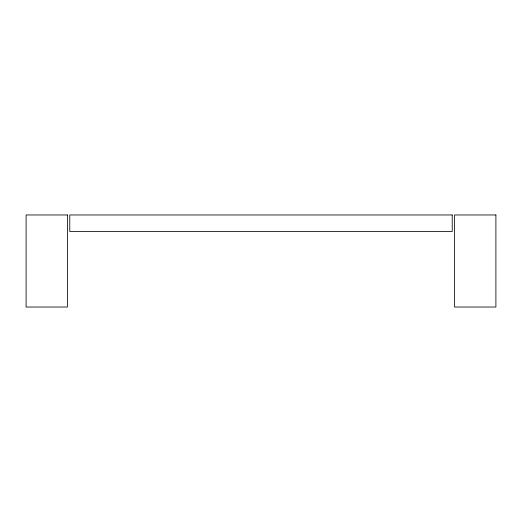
<?xml version="1.0" encoding="UTF-8"?>
<svg xmlns="http://www.w3.org/2000/svg" width="522" height="522" viewBox="0 0 522 522"><rect width="100%" height="100%" fill="white"/><g stroke="black" fill="none" stroke-linecap="round" stroke-linejoin="round"><path stroke-width="0.78" d="M67.416 214.966L26.1 214.966L26.1 307.034L67.416 307.034L67.416 214.966M452.228 214.966L69.772 214.966L69.772 231.487L452.228 231.487L452.228 214.966M495.9 214.966L454.584 214.966L454.584 307.034L495.9 307.034L495.9 214.966"/></g></svg>
